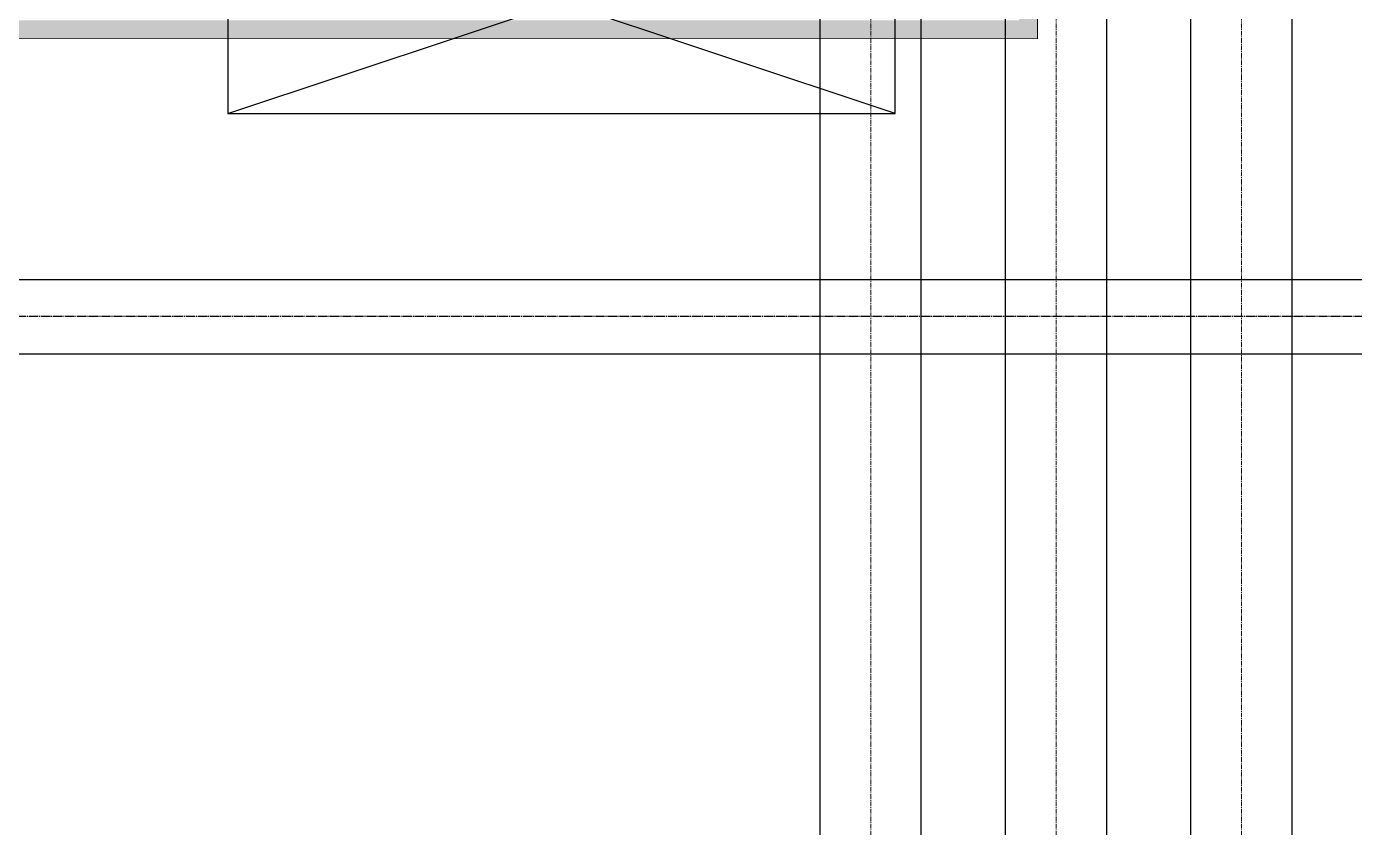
# Model space of a CAD drawing. Header units: millimetres. Extents: x -18489 to 17339, y -1599 to 10961.
# Drawn here: x -14545.8 to -14187.7, y 1684.6 to 1900.7 of the extents above; entities that cross this region are included whole.
import ezdxf

# ---------------------------------------------------------------- set-up
doc = ezdxf.new("R2010")
doc.units = ezdxf.units.MM
doc.linetypes.add('188K-SM-07-F10-MECH-CHW PIPE-Y2257103$0$XKA01LR1-HVAC-PIPE-冷卻水-Y2225103 Shawn$0$CENTER', pattern=[2, 1.25, -0.25, 0.25, -0.25])
doc.linetypes.add('X-CUB3-L10$0$COL-CEN-LIN', pattern=[3.25, 2.5, -0.25, 0.25, -0.25])
for name, color, linetype in [('188K-SM-03-F10-MECH-EQ-Y2257103$0$0 Xref', 8, 'Continuous'), ('188K-SM-03-F10-MECH-EQ-Y2257103$0$M-EQU-FOUNDATION', 8, 'Continuous'), ('188K-SM-03-F10-MECH-EQ-Y2257103$0$Micron CUP L10 HVAC EQU$0$M-MECH-EQU', 136, 'Continuous'), ('188K-SM-03-F10-MECH-EQ-Y2257103$0$Micron CUP L10 HVAC EQU$0$M-PHASE1 AREA', 252, 'Continuous'), ('188K-SM-07-F10-MECH-CHW PIPE-Y2257103$0$M-CWTR-12PIPE-S', 3, 'Continuous'), ('188K-SM-07-F10-MECH-CHW PIPE-Y2257103$0$M-CWTR-5PIPE-R', 94, 'Continuous'), ('188K-SM-07-F10-MECH-CHW PIPE-Y2257103$0$M-CWTR-5PIPE-S', 144, 'Continuous'), ('X-CUB3-L10$0$CCL', 8, 'X-CUB3-L10$0$COL-CEN-LIN'), ('X-CUB3-L10$0$WALL-RC', 8, 'Continuous')]:
    doc.layers.add(name, color=color, linetype=linetype)
doc.layers.add('188K-SM-07-F10-MECH-CHW PIPE-Y2257103$0$XKA01LR1-HVAC-PIPE-冷卻水-Y2225103 Shawn$0$M-PIPE-CEN', color=8, linetype='188K-SM-07-F10-MECH-CHW PIPE-Y2257103$0$XKA01LR1-HVAC-PIPE-冷卻水-Y2225103 Shawn$0$CENTER', lineweight=9)

# ---------------------------------------------------------------- blocks, each defined once
blk = doc.blocks.new('188K-SM-03-F10-MECH-EQ-Y2257103$0$Micron CUP L10 HVAC EQU$0$A$C0c53ceb0')
at = {"layer": '188K-SM-03-F10-MECH-EQ-Y2257103$0$Micron CUP L10 HVAC EQU$0$M-PHASE1 AREA'}
for p, q in [((16516.35876, 10198.52736), (16516.35876, 9598.52736)), ((16516.35876, 9598.52736), (18316.35876, 10198.52736)), ((18316.35876, 9598.52736), (16516.35876, 10198.52736)), ((18316.35876, 9598.52736), (18316.35876, 10198.52736)), ((16516.35876, 9598.52736), (18316.35876, 9598.52736))]:
    blk.add_line(p, q, dxfattribs=at)
blk = doc.blocks.new('188K-SM-03-F10-MECH-EQ-Y2257103$0$Micron CUP L10 HVAC EQU')
at = {"layer": '188K-SM-03-F10-MECH-EQ-Y2257103$0$Micron CUP L10 HVAC EQU$0$M-MECH-EQU'}
blk.add_blockref('188K-SM-03-F10-MECH-EQ-Y2257103$0$Micron CUP L10 HVAC EQU$0$A$C0c53ceb0', (-206166.7, 2082.2), dxfattribs=at)
blk = doc.blocks.new('188K-SM-03-F10-MECH-EQ-Y2257103')
at = {"layer": '188K-SM-03-F10-MECH-EQ-Y2257103$0$M-EQU-FOUNDATION'}
h = blk.add_hatch(dxfattribs=at)
h.set_pattern_fill('AR-CONC', color=256, scale=0.1)
h.set_pattern_definition([(50, (4473.521, 709.199), (18.218467, -1.593909), [1.905, -20.955]), (355, (4473.521, 709.2), (-3.524342, 19.105685), [1.524, -16.764058]), (100.45144, (4475.04, 709.066), (14.694125, 17.511775), [1.619001, -17.809024]), (46.1842, (4473.521, 714.28), (27.107904, -4.204233), [2.8575, -31.4325]), (96.63556, (4475.78, 713.93), (23.740413, 24.742612), [2.428502, -26.71356]), (351.18415, (4473.52, 714.28), (23.740413, 24.742612), [2.285997, -25.145973]), (21, (4476.061, 713.009), (15.161439, -10.22652), [1.905, -20.955]), (326, (4476.061, 713.01), (6.180203, 18.418797), [1.524, -16.764]), (71.45144, (4477.325, 712.157), (21.341642, 8.192277), [1.619001, -17.808994]), (37.5, (4473.5214, 709.199), (0.3088603, 8.4555039), [0, -16.5608, 0, -17.018, 0, -16.8275]), (7.5, (4473.521, 709.199), (6.6819663, 10.0180575), [0, -9.7028, 0, -16.1798, 0, -6.4135]), (327.5, (4467.857, 709.199), (13.5590595, -0.5728744), [0, -6.35, 0, -19.812, 0, -26.289]), (317.5, (4465.317, 709.199), (14.812918, 2.542649), [0, -8.255, 0, -13.1572, 0, -18.669])])
h.paths.add_polyline_path([(-14928.15, 5602.46), (-14278.15, 5602.46), (-14278.15, 1902.46), (-14928.15, 1902.46)], flags=16)
h.paths.add_polyline_path([(-14933.15, 5607.46), (-14273.15, 5607.46), (-14273.15, 1897.46), (-14933.15, 1897.46)])
at = {"layer": '188K-SM-03-F10-MECH-EQ-Y2257103$0$M-EQU-FOUNDATION', "const_width": 0.2}
blk.add_lwpolyline([(-14933.15, 5607.46), (-14273.15, 5607.46), (-14273.15, 1897.46), (-14933.15, 1897.46)], close=True, dxfattribs=at)
at = {"layer": '188K-SM-03-F10-MECH-EQ-Y2257103$0$0 Xref', "xscale": 0.1, "yscale": 0.1, "zscale": 0.1}
blk.add_blockref('188K-SM-03-F10-MECH-EQ-Y2257103$0$Micron CUP L10 HVAC EQU', (4473.52, 709.2), dxfattribs=at)
blk = doc.blocks.new('X-CUB3-L10$0$CUB3-10')
at = {"layer": 'X-CUB3-L10$0$CCL'}
blk.add_line((720, 2542.459), (-5160, 2542.459), dxfattribs=at)
blk = doc.blocks.new('X-CUB3-L10')
at = {"layer": 'X-CUB3-L10$0$WALL-RC'}
for p, q in [((-15063.15, 1832.46), (-14093.15, 1832.46)), ((-15063.15, 1812.46), (-14093.15, 1812.46))]:
    blk.add_line(p, q, dxfattribs=at)
at = {"layer": 'X-CUB3-L10$0$CCL'}
blk.add_blockref('X-CUB3-L10$0$CUB3-10', (-12838.15, -720), dxfattribs=at)
blk = doc.blocks.new('188K-SM-07-F10-MECH-CHW PIPE-Y2257103')
at = {"layer": '188K-SM-07-F10-MECH-CHW PIPE-Y2257103$0$M-CWTR-12PIPE-S'}
for p, q in [((-14231.8, 1064.34), (-14231.8, 6002.86)), ((-14204.5, 1064.34), (-14204.5, 6002.86))]:
    blk.add_line(p, q, dxfattribs=at)
at = {"layer": '188K-SM-07-F10-MECH-CHW PIPE-Y2257103$0$M-CWTR-5PIPE-R', "color": 8}
for p, q in [((-14331.8, 1064.34), (-14331.8, 5902.86)), ((-14304.5, 1064.34), (-14304.5, 5902.86))]:
    blk.add_line(p, q, dxfattribs=at)
at = {"layer": '188K-SM-07-F10-MECH-CHW PIPE-Y2257103$0$M-CWTR-5PIPE-S', "color": 8}
for p, q in [((-14281.8, 1064.34), (-14281.8, 5952.86)), ((-14254.5, 1064.34), (-14254.5, 5952.86))]:
    blk.add_line(p, q, dxfattribs=at)
at = {"layer": '188K-SM-07-F10-MECH-CHW PIPE-Y2257103$0$XKA01LR1-HVAC-PIPE-冷卻水-Y2225103 Shawn$0$M-PIPE-CEN', "linetype": '188K-SM-07-F10-MECH-CHW PIPE-Y2257103$0$XKA01LR1-HVAC-PIPE-冷卻水-Y2225103 Shawn$0$CENTER'}
blk.add_line((-14218.15, 1064.34), (-14218.15, 6002.86), dxfattribs=at)
at = {"layer": '188K-SM-07-F10-MECH-CHW PIPE-Y2257103$0$XKA01LR1-HVAC-PIPE-冷卻水-Y2225103 Shawn$0$M-PIPE-CEN', "color": 8, "linetype": '188K-SM-07-F10-MECH-CHW PIPE-Y2257103$0$XKA01LR1-HVAC-PIPE-冷卻水-Y2225103 Shawn$0$CENTER'}
for p, q in [((-14268.15, 1064.34), (-14268.15, 5952.86)), ((-14318.15, 1064.34), (-14318.15, 5902.86))]:
    blk.add_line(p, q, dxfattribs=at)

msp = doc.modelspace()

# ---------------------------------------------------------------- block references
msp.add_blockref('188K-SM-03-F10-MECH-EQ-Y2257103', (0, 0))

# ---------------------------------------------------------------- next in the draw order: block references
for name in ['X-CUB3-L10', '188K-SM-07-F10-MECH-CHW PIPE-Y2257103']:
    msp.add_blockref(name, (0, 0))

doc.saveas('drawing.dxf')
